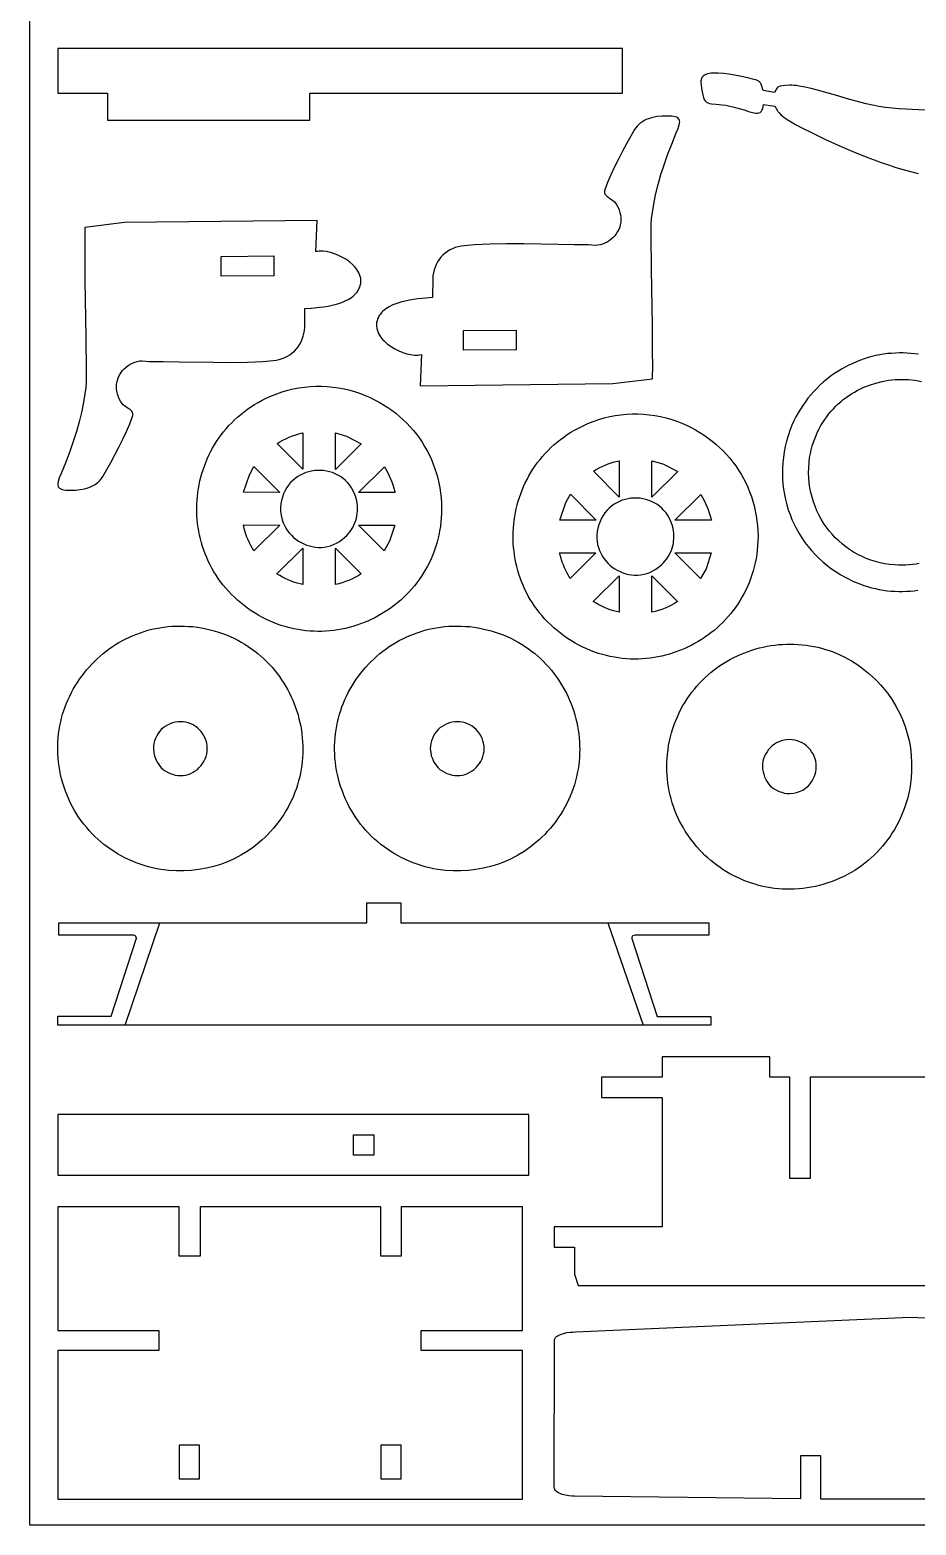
# Model space of a CAD drawing. Extents: x 592 to 1172, y 617 to 997.
# Drawn here: x 591.8 to 703.5, y 617.5 to 805.8 of the extents above; entities that cross this region are included whole.
import ezdxf

# ---------------------------------------------------------------- set-up
doc = ezdxf.new("R2010")
doc.units = 0
doc.layers.add('Default Layer', color=1, linetype='CONTINUOUS')

msp = doc.modelspace()

# ---------------------------------------------------------------- linework, layer by layer
at = {"layer": 'Default Layer'}
for points in [[(881.84, 617.47), (591.84, 617.47), (591.84, 807.47), (881.84, 807.47), (881.84, 617.47)], [(666.53, 803.48), (595.35, 803.48), (595.35, 797.87), (601.61, 797.87), (601.61, 794.47), (627.11, 794.47), (627.11, 797.87), (666.53, 797.87), (666.53, 803.48)], [(670.29, 768.54), (670.19, 775.69), (670.15, 779.96), (670.15, 781.4), (670.16, 782.05), (670.42, 783.61), (670.7, 785.03), (671.01, 786.34), (671.36, 787.6), (671.76, 788.83), (672.21, 790.09), (672.72, 791.42), (673.3, 792.87), (673.52, 793.42), (673.67, 793.88), (673.71, 794.07), (673.73, 794.25), (673.72, 794.4), (673.68, 794.53), (673.6, 794.64), (673.5, 794.74), (673.36, 794.82), (673.18, 794.88), (672.95, 794.93), (672.69, 794.96), (672.02, 794.98), (671.47, 794.96), (670.9, 794.9), (670.34, 794.79), (670.06, 794.72), (669.79, 794.62), (669.52, 794.52), (669.27, 794.4), (669.03, 794.26), (668.8, 794.1), (668.58, 793.92), (668.39, 793.72), (668.21, 793.51), (668.05, 793.27), (667.04, 791.48), (666.53, 790.53), (666.02, 789.55), (665.53, 788.56), (665.07, 787.58), (664.65, 786.62), (664.3, 785.7), (664.26, 785.55), (664.25, 785.42), (664.26, 785.3), (664.3, 785.19), (664.35, 785.09), (664.43, 784.99), (664.61, 784.82), (664.83, 784.66), (665.06, 784.52), (665.28, 784.37), (665.46, 784.22), (665.65, 784), (665.82, 783.74), (665.97, 783.45), (666.1, 783.15), (666.2, 782.83), (666.28, 782.52), (666.32, 782.21), (666.33, 781.92), (666.31, 781.6), (666.25, 781.29), (666.17, 780.98), (666.05, 780.69), (665.91, 780.41), (665.74, 780.15), (665.55, 779.9), (665.34, 779.67), (665.1, 779.45), (664.85, 779.26), (664.59, 779.1), (664.31, 778.96), (664.01, 778.84), (663.71, 778.75), (663.4, 778.7), (663.08, 778.67), (662.24, 778.76), (660.42, 778.76), (658.41, 778.8), (654.07, 778.87), (651.89, 778.87), (649.81, 778.84), (648.82, 778.8), (647.89, 778.74), (647.01, 778.67), (646.2, 778.57), (645.82, 778.5), (645.45, 778.4), (645.1, 778.26), (644.77, 778.1), (644.46, 777.9), (644.16, 777.69), (643.89, 777.44), (643.65, 777.18), (643.42, 776.89), (643.22, 776.59), (643.05, 776.27), (642.9, 775.93), (642.78, 775.58), (642.69, 775.22), (642.63, 774.84), (642.6, 774.46), (642.59, 772.11), (641.73, 772.04), (640.73, 771.94), (640.2, 771.87), (639.66, 771.78), (639.12, 771.67), (638.58, 771.53), (638.07, 771.37), (637.57, 771.18), (637.11, 770.95), (636.69, 770.68), (636.5, 770.54), (636.32, 770.38), (636.15, 770.21), (636.01, 770.03), (635.87, 769.83), (635.76, 769.63), (635.66, 769.41), (635.59, 769.18), (635.54, 768.95), (635.51, 768.71), (635.52, 768.49), (635.55, 768.26), (635.6, 768.04), (635.67, 767.82), (635.77, 767.6), (635.88, 767.39), (636.01, 767.18), (636.17, 766.98), (636.33, 766.79), (636.51, 766.6), (636.91, 766.25), (637.36, 765.93), (637.83, 765.64), (638.33, 765.39), (638.84, 765.19), (639.34, 765.03), (639.84, 764.92), (640.32, 764.86), (640.77, 764.86), (640.98, 764.89), (641.18, 764.93), (641.04, 761), (665.3, 761.27), (670.32, 761.87), (670.33, 763.54), (670.32, 765.21), (670.29, 768.54)], [(598.78, 774.27), (598.88, 767.13), (598.92, 762.86), (598.93, 761.42), (598.91, 760.77), (598.65, 759.2), (598.37, 757.78), (598.06, 756.47), (597.71, 755.22), (597.31, 753.98), (596.86, 752.72), (596.35, 751.39), (595.77, 749.95), (595.55, 749.39), (595.4, 748.93), (595.36, 748.74), (595.35, 748.57), (595.36, 748.42), (595.4, 748.28), (595.47, 748.17), (595.57, 748.08), (595.72, 748), (595.9, 747.94), (596.12, 747.89), (596.38, 747.86), (597.05, 747.83), (597.6, 747.85), (598.17, 747.91), (598.73, 748.02), (599.01, 748.1), (599.28, 748.19), (599.55, 748.3), (599.8, 748.42), (600.05, 748.56), (600.27, 748.72), (600.49, 748.89), (600.69, 749.09), (600.86, 749.31), (601.02, 749.55), (602.03, 751.33), (602.55, 752.29), (603.06, 753.26), (603.55, 754.25), (604, 755.23), (604.42, 756.19), (604.78, 757.12), (604.82, 757.26), (604.83, 757.39), (604.81, 757.51), (604.77, 757.63), (604.72, 757.73), (604.64, 757.82), (604.46, 758), (604.24, 758.15), (604.01, 758.3), (603.79, 758.44), (603.61, 758.6), (603.42, 758.82), (603.25, 759.07), (603.1, 759.36), (602.97, 759.67), (602.87, 759.98), (602.8, 760.3), (602.75, 760.61), (602.74, 760.89), (602.76, 761.21), (602.82, 761.53), (602.91, 761.83), (603.02, 762.12), (603.17, 762.4), (603.33, 762.67), (603.52, 762.92), (603.74, 763.15), (603.97, 763.36), (604.22, 763.55), (604.49, 763.72), (604.77, 763.86), (605.06, 763.97), (605.36, 764.06), (605.68, 764.12), (606, 764.14), (606.84, 764.06), (608.65, 764.05), (610.67, 764.02), (615, 763.95), (617.18, 763.94), (619.26, 763.98), (620.25, 764.01), (621.18, 764.07), (622.06, 764.15), (622.87, 764.24), (623.25, 764.31), (623.62, 764.42), (623.97, 764.55), (624.3, 764.72), (624.61, 764.91), (624.91, 765.13), (625.18, 765.37), (625.43, 765.63), (625.65, 765.92), (625.85, 766.22), (626.03, 766.55), (626.17, 766.88), (626.29, 767.23), (626.38, 767.6), (626.45, 767.97), (626.48, 768.36), (626.48, 770.71), (627.34, 770.78), (628.34, 770.88), (628.87, 770.95), (629.41, 771.04), (629.95, 771.15), (630.49, 771.28), (631.01, 771.44), (631.5, 771.64), (631.96, 771.87), (632.38, 772.13), (632.57, 772.28), (632.75, 772.44), (632.92, 772.61), (633.07, 772.79), (633.2, 772.98), (633.31, 773.19), (633.41, 773.4), (633.48, 773.63), (633.53, 773.87), (633.56, 774.1), (633.55, 774.33), (633.53, 774.56), (633.47, 774.78), (633.4, 775), (633.31, 775.21), (633.19, 775.42), (633.06, 775.63), (632.91, 775.83), (632.74, 776.02), (632.56, 776.21), (632.16, 776.57), (631.72, 776.89), (631.24, 777.17), (630.74, 777.42), (630.24, 777.63), (629.73, 777.79), (629.23, 777.9), (628.75, 777.95), (628.3, 777.95), (628.09, 777.93), (627.89, 777.89), (628.04, 781.82), (603.77, 781.55), (598.75, 780.94), (598.75, 779.27), (598.75, 777.61), (598.78, 774.27)], [(615.99, 777.29), (622.58, 777.35), (622.58, 774.86), (615.94, 774.8), (615.94, 777.29), (615.99, 777.29)], [(653.08, 765.53), (646.49, 765.47), (646.49, 767.95), (653.13, 768.02), (653.13, 765.53), (653.08, 765.53)], [(632.88, 760.25), (633.5, 760.03), (634.11, 759.79), (634.71, 759.53), (635.29, 759.24), (635.85, 758.94), (636.4, 758.61), (636.93, 758.27), (637.45, 757.91), (637.95, 757.53), (638.43, 757.13), (638.89, 756.71), (639.34, 756.28), (639.76, 755.83), (640.17, 755.36), (640.55, 754.88), (640.92, 754.39), (641.27, 753.88), (641.59, 753.35), (641.9, 752.82), (642.18, 752.27), (642.44, 751.71), (642.68, 751.14), (642.89, 750.55), (643.08, 749.96), (643.25, 749.36), (643.39, 748.75), (643.51, 748.12), (643.6, 747.5), (643.67, 746.86), (643.71, 746.21), (643.73, 745.56), (643.71, 744.91), (643.68, 744.35), (643.63, 743.8), (643.57, 743.25), (643.48, 742.72), (643.38, 742.19), (643.26, 741.67), (643.12, 741.16), (642.96, 740.66), (642.79, 740.17), (642.61, 739.69), (642.41, 739.21), (642.19, 738.75), (641.96, 738.29), (641.71, 737.85), (641.46, 737.42), (641.18, 736.99), (640.9, 736.58), (640.6, 736.18), (640.29, 735.78), (639.97, 735.4), (639.63, 735.03), (639.29, 734.68), (638.93, 734.33), (638.57, 734), (638.19, 733.68), (637.8, 733.37), (637.41, 733.07), (637.01, 732.78), (636.59, 732.51), (636.17, 732.25), (635.74, 732.01), (635.31, 731.78), (634.86, 731.56), (634.42, 731.36), (633.96, 731.17), (633.5, 730.99), (633.03, 730.83), (632.56, 730.68), (632.08, 730.55), (631.6, 730.43), (631.12, 730.33), (630.63, 730.25), (630.14, 730.18), (629.64, 730.12), (629.14, 730.08), (628.64, 730.06), (628.14, 730.06), (627.64, 730.07), (627.14, 730.09), (626.63, 730.14), (626.13, 730.2), (625.63, 730.28), (625.12, 730.38), (624.62, 730.49), (624.12, 730.62), (623.62, 730.77), (623.13, 730.94), (622.63, 731.13), (622.14, 731.34), (621.65, 731.56), (621.17, 731.8), (620.69, 732.07), (620.21, 732.35), (619.74, 732.65), (619.28, 732.97), (618.84, 733.3), (618.41, 733.64), (618, 733.99), (617.61, 734.35), (617.23, 734.72), (616.87, 735.1), (616.52, 735.49), (616.19, 735.89), (615.88, 736.3), (615.58, 736.72), (615.3, 737.14), (615.03, 737.57), (614.78, 738.01), (614.54, 738.45), (614.32, 738.9), (614.12, 739.36), (613.93, 739.82), (613.76, 740.28), (613.6, 740.75), (613.46, 741.23), (613.33, 741.7), (613.22, 742.18), (613.12, 742.67), (613.04, 743.15), (612.98, 743.64), (612.93, 744.13), (612.9, 744.62), (612.88, 745.11), (612.87, 745.6), (612.88, 746.09), (612.91, 746.58), (612.95, 747.06), (613.01, 747.55), (613.08, 748.04), (613.17, 748.52), (613.27, 749), (613.39, 749.48), (613.52, 749.95), (613.66, 750.42), (613.83, 750.88), (614, 751.34), (614.19, 751.8), (614.4, 752.25), (614.62, 752.69), (614.86, 753.13), (615.11, 753.56), (615.37, 753.98), (615.65, 754.4), (615.95, 754.8), (616.26, 755.2), (616.58, 755.59), (616.92, 755.97), (617.27, 756.34), (617.64, 756.7), (618.02, 757.05), (618.42, 757.39), (618.83, 757.72), (619.26, 758.03), (619.7, 758.34), (620.15, 758.63), (620.62, 758.9), (621.1, 759.17), (621.6, 759.42), (622.27, 759.72), (622.96, 760), (623.65, 760.23), (624.34, 760.43), (625.04, 760.6), (625.74, 760.74), (626.45, 760.83), (627.16, 760.9), (627.87, 760.93), (628.58, 760.93), (629.3, 760.9), (630.02, 760.83), (630.73, 760.73), (631.45, 760.6), (632.17, 760.44), (632.88, 760.25)], [(672.75, 756.75), (673.37, 756.53), (673.98, 756.29), (674.58, 756.03), (675.16, 755.75), (675.72, 755.44), (676.27, 755.12), (676.8, 754.78), (677.32, 754.41), (677.82, 754.03), (678.3, 753.63), (678.76, 753.22), (679.21, 752.78), (679.63, 752.33), (680.04, 751.87), (680.42, 751.39), (680.79, 750.89), (681.14, 750.38), (681.46, 749.86), (681.77, 749.32), (682.05, 748.77), (682.31, 748.21), (682.54, 747.64), (682.76, 747.06), (682.95, 746.47), (683.12, 745.86), (683.26, 745.25), (683.38, 744.63), (683.47, 744), (683.54, 743.36), (683.58, 742.72), (683.6, 742.07), (683.58, 741.41), (683.55, 740.86), (683.5, 740.3), (683.44, 739.76), (683.35, 739.23), (683.25, 738.7), (683.12, 738.18), (682.99, 737.67), (682.83, 737.17), (682.66, 736.68), (682.48, 736.19), (682.28, 735.72), (682.06, 735.25), (681.83, 734.8), (681.58, 734.36), (681.32, 733.92), (681.05, 733.5), (680.77, 733.08), (680.47, 732.68), (680.16, 732.29), (679.84, 731.91), (679.5, 731.54), (679.16, 731.18), (678.8, 730.84), (678.44, 730.5), (678.06, 730.18), (677.67, 729.87), (677.28, 729.58), (676.87, 729.29), (676.46, 729.02), (676.04, 728.76), (675.61, 728.52), (675.18, 728.28), (674.73, 728.07), (674.28, 727.86), (673.83, 727.67), (673.37, 727.5), (672.9, 727.34), (672.43, 727.19), (671.95, 727.06), (671.47, 726.94), (670.99, 726.84), (670.5, 726.75), (670.01, 726.68), (669.51, 726.63), (669.01, 726.59), (668.51, 726.57), (668.01, 726.56), (667.51, 726.57), (667.01, 726.6), (666.5, 726.64), (666, 726.71), (665.5, 726.79), (664.99, 726.88), (664.49, 727), (663.99, 727.13), (663.49, 727.28), (662.99, 727.45), (662.5, 727.64), (662.01, 727.84), (661.52, 728.07), (661.04, 728.31), (660.55, 728.57), (660.08, 728.86), (659.61, 729.16), (659.15, 729.48), (658.71, 729.81), (658.28, 730.15), (657.87, 730.5), (657.48, 730.86), (657.1, 731.23), (656.74, 731.61), (656.39, 732), (656.06, 732.4), (655.75, 732.81), (655.45, 733.22), (655.17, 733.65), (654.9, 734.08), (654.65, 734.51), (654.41, 734.96), (654.19, 735.41), (653.99, 735.86), (653.8, 736.32), (653.63, 736.79), (653.47, 737.26), (653.33, 737.73), (653.2, 738.21), (653.09, 738.69), (652.99, 739.17), (652.91, 739.66), (652.85, 740.15), (652.8, 740.63), (652.76, 741.12), (652.75, 741.61), (652.74, 742.1), (652.75, 742.59), (652.78, 743.08), (652.82, 743.57), (652.88, 744.06), (652.95, 744.54), (653.04, 745.03), (653.14, 745.51), (653.25, 745.98), (653.39, 746.46), (653.53, 746.93), (653.7, 747.39), (653.87, 747.85), (654.06, 748.31), (654.27, 748.75), (654.49, 749.2), (654.73, 749.63), (654.98, 750.07), (655.24, 750.49), (655.52, 750.9), (655.82, 751.31), (656.13, 751.71), (656.45, 752.1), (656.79, 752.48), (657.14, 752.85), (657.51, 753.21), (657.89, 753.56), (658.29, 753.9), (658.7, 754.22), (659.13, 754.54), (659.57, 754.84), (660.02, 755.13), (660.49, 755.41), (660.97, 755.67), (661.47, 755.92), (662.14, 756.23), (662.83, 756.5), (663.52, 756.74), (664.21, 756.94), (664.91, 757.11), (665.61, 757.24), (666.32, 757.34), (667.03, 757.41), (667.74, 757.44), (668.45, 757.44), (669.17, 757.41), (669.89, 757.34), (670.6, 757.24), (671.32, 757.11), (672.03, 756.95), (672.75, 756.75)], [(626.01, 755.01), (626.23, 755.06), (626.23, 750.48), (623, 753.72), (623.36, 753.94), (623.72, 754.14), (624.08, 754.32), (624.45, 754.49), (624.83, 754.64), (625.21, 754.78), (625.61, 754.9), (626.01, 755.01)], [(631.74, 754.65), (633.61, 753.7), (630.35, 750.46), (630.35, 755.06), (631.74, 754.65)], [(665.88, 751.51), (666.1, 751.56), (666.1, 746.98), (662.87, 750.22), (663.22, 750.44), (663.59, 750.65), (663.95, 750.83), (664.32, 751), (664.7, 751.15), (665.08, 751.29), (665.48, 751.41), (665.88, 751.51)], [(671.61, 751.15), (673.48, 750.21), (670.22, 746.97), (670.22, 751.56), (671.61, 751.15)], [(619.5, 749.77), (620.08, 750.81), (623.32, 747.57), (618.74, 747.58), (619.5, 749.77)], [(633.04, 746.52), (632.91, 746.97), (632.76, 747.39), (632.58, 747.78), (632.37, 748.15), (632.14, 748.49), (631.88, 748.79), (631.6, 749.07), (631.3, 749.33), (630.99, 749.55), (630.66, 749.75), (630.32, 749.92), (629.96, 750.06), (629.6, 750.17), (629.23, 750.25), (628.86, 750.31), (628.48, 750.34), (628.1, 750.34), (627.73, 750.31), (627.35, 750.25), (626.98, 750.17), (626.62, 750.06), (626.27, 749.92), (625.92, 749.75), (625.59, 749.56), (625.28, 749.33), (624.98, 749.08), (624.7, 748.8), (624.45, 748.49), (624.21, 748.16), (624, 747.79), (623.82, 747.4), (623.67, 746.98), (623.55, 746.54), (623.47, 746.11), (623.43, 745.69), (623.43, 745.28), (623.46, 744.87), (623.53, 744.48), (623.62, 744.1), (623.75, 743.74), (623.91, 743.39), (624.1, 743.05), (624.31, 742.74), (624.54, 742.44), (624.8, 742.16), (625.07, 741.9), (625.37, 741.66), (625.68, 741.44), (626.01, 741.25), (626.35, 741.08), (626.7, 740.93), (627.06, 740.82), (627.43, 740.73), (627.8, 740.67), (628.18, 740.64), (628.57, 740.64), (628.95, 740.68), (629.34, 740.74), (629.72, 740.85), (630.1, 740.98), (630.48, 741.16), (630.84, 741.37), (631.2, 741.62), (631.55, 741.91), (631.79, 742.14), (632, 742.38), (632.2, 742.63), (632.38, 742.89), (632.54, 743.16), (632.68, 743.44), (632.81, 743.72), (632.91, 744.01), (632.99, 744.31), (633.06, 744.62), (633.1, 744.92), (633.13, 745.24), (633.14, 745.56), (633.12, 745.88), (633.09, 746.2), (633.04, 746.52)], [(637.82, 747.66), (637.85, 747.55), (633.27, 747.56), (636.51, 750.79), (636.74, 750.41), (636.95, 750.04), (637.13, 749.66), (637.3, 749.28), (637.46, 748.89), (637.59, 748.5), (637.71, 748.09), (637.82, 747.66)], [(659.37, 746.27), (659.95, 747.32), (663.19, 744.08), (658.61, 744.08), (659.37, 746.27)], [(672.9, 743.03), (672.78, 743.48), (672.63, 743.9), (672.45, 744.29), (672.24, 744.66), (672.01, 744.99), (671.75, 745.3), (671.47, 745.58), (671.17, 745.83), (670.86, 746.06), (670.53, 746.25), (670.19, 746.42), (669.83, 746.56), (669.47, 746.67), (669.1, 746.76), (668.73, 746.82), (668.35, 746.84), (667.97, 746.84), (667.59, 746.82), (667.22, 746.76), (666.85, 746.68), (666.49, 746.57), (666.13, 746.43), (665.79, 746.26), (665.46, 746.06), (665.15, 745.84), (664.85, 745.59), (664.57, 745.31), (664.31, 745), (664.08, 744.66), (663.87, 744.3), (663.69, 743.91), (663.54, 743.49), (663.42, 743.05), (663.34, 742.62), (663.3, 742.2), (663.29, 741.78), (663.33, 741.38), (663.39, 740.99), (663.49, 740.61), (663.62, 740.25), (663.78, 739.89), (663.97, 739.56), (664.18, 739.24), (664.41, 738.94), (664.67, 738.66), (664.94, 738.4), (665.24, 738.16), (665.55, 737.95), (665.87, 737.75), (666.21, 737.58), (666.57, 737.44), (666.93, 737.32), (667.3, 737.24), (667.67, 737.18), (668.05, 737.15), (668.44, 737.15), (668.82, 737.18), (669.21, 737.25), (669.59, 737.35), (669.97, 737.49), (670.35, 737.67), (670.71, 737.88), (671.07, 738.13), (671.42, 738.42), (671.65, 738.65), (671.87, 738.89), (672.07, 739.14), (672.25, 739.4), (672.41, 739.67), (672.55, 739.94), (672.68, 740.23), (672.78, 740.52), (672.86, 740.82), (672.93, 741.12), (672.97, 741.43), (673, 741.74), (673, 742.06), (672.99, 742.38), (672.96, 742.7), (672.9, 743.03)], [(677.69, 744.17), (677.72, 744.06), (673.13, 744.06), (676.38, 747.29), (676.61, 746.92), (676.81, 746.55), (677, 746.17), (677.17, 745.79), (677.33, 745.4), (677.46, 745), (677.58, 744.59), (677.69, 744.17)], [(618.84, 743.02), (618.74, 743.46), (623.32, 743.45), (620.07, 740.22), (619.68, 740.89), (619.5, 741.23), (619.34, 741.57), (619.2, 741.92), (619.07, 742.28), (618.84, 743.02)], [(637.18, 741.44), (636.5, 740.2), (633.26, 743.44), (637.84, 743.43), (637.18, 741.44)], [(625.9, 736.03), (625.51, 736.14), (625.12, 736.26), (624.75, 736.4), (624.39, 736.55), (624.03, 736.71), (623.68, 736.89), (623.32, 737.09), (622.98, 737.31), (626.23, 740.55), (626.23, 735.95), (625.9, 736.03)], [(630.35, 740.53), (633.58, 737.29), (633.2, 737.06), (632.81, 736.84), (632.42, 736.65), (632.03, 736.48), (631.62, 736.32), (631.21, 736.18), (630.79, 736.06), (630.35, 735.95), (630.35, 740.53)], [(658.71, 739.53), (658.6, 739.97), (663.18, 739.96), (659.94, 736.73), (659.54, 737.4), (659.37, 737.74), (659.21, 738.08), (659.07, 738.43), (658.94, 738.79), (658.71, 739.53)], [(677.05, 737.95), (676.37, 736.71), (673.13, 739.95), (677.71, 739.94), (677.05, 737.95)], [(665.77, 732.54), (665.38, 732.64), (664.99, 732.77), (664.62, 732.9), (664.26, 733.05), (663.9, 733.22), (663.54, 733.4), (663.19, 733.6), (662.84, 733.81), (666.1, 737.06), (666.1, 732.46), (665.77, 732.54)], [(670.22, 737.04), (673.45, 733.8), (673.07, 733.56), (672.68, 733.35), (672.29, 733.16), (671.9, 732.98), (671.49, 732.82), (671.08, 732.69), (670.65, 732.56), (670.22, 732.46), (670.22, 737.04)], [(608.35, 700.04), (607.82, 700.15), (607.29, 700.27), (606.77, 700.4), (606.25, 700.55), (605.75, 700.72), (605.25, 700.9), (604.76, 701.1), (604.28, 701.31), (603.81, 701.54), (603.34, 701.79), (602.89, 702.04), (602.45, 702.31), (602.02, 702.6), (601.59, 702.9), (601.18, 703.21), (600.78, 703.54), (600.39, 703.88), (600.02, 704.23), (599.65, 704.6), (599.3, 704.98), (598.96, 705.37), (598.63, 705.77), (598.32, 706.19), (598.02, 706.61), (597.73, 707.05), (597.46, 707.5), (597.2, 707.96), (596.96, 708.43), (596.73, 708.92), (596.52, 709.41), (596.33, 709.91), (596.15, 710.42), (595.98, 710.95), (595.84, 711.48), (595.71, 712.01), (595.6, 712.53), (595.52, 713.06), (595.45, 713.58), (595.39, 714.1), (595.36, 714.62), (595.35, 715.14), (595.35, 715.65), (595.37, 716.16), (595.41, 716.66), (595.46, 717.17), (595.53, 717.66), (595.62, 718.16), (595.72, 718.65), (595.84, 719.13), (595.97, 719.61), (596.12, 720.08), (596.28, 720.55), (596.46, 721.01), (596.65, 721.46), (596.86, 721.91), (597.08, 722.34), (597.31, 722.78), (597.56, 723.2), (597.82, 723.61), (598.09, 724.02), (598.37, 724.42), (598.67, 724.81), (598.98, 725.19), (599.3, 725.56), (599.63, 725.92), (599.97, 726.27), (600.32, 726.6), (600.69, 726.93), (601.06, 727.25), (601.44, 727.55), (601.84, 727.85), (602.24, 728.13), (602.65, 728.39), (603.07, 728.65), (603.5, 728.89), (603.94, 729.12), (604.38, 729.33), (604.84, 729.54), (605.3, 729.72), (605.77, 729.89), (606.24, 730.05), (606.72, 730.19), (607.21, 730.32), (607.7, 730.43), (608.2, 730.52), (608.71, 730.6), (609.22, 730.66), (609.73, 730.7), (610.25, 730.72), (610.78, 730.73), (611.31, 730.72), (611.84, 730.69), (612.38, 730.65), (612.92, 730.58), (613.46, 730.49), (614.01, 730.39), (614.55, 730.26), (615.07, 730.12), (615.59, 729.97), (616.1, 729.79), (616.6, 729.6), (617.09, 729.4), (617.56, 729.18), (618.03, 728.95), (618.48, 728.7), (618.92, 728.44), (619.35, 728.16), (619.77, 727.87), (620.18, 727.57), (620.57, 727.26), (620.95, 726.93), (621.32, 726.6), (621.68, 726.25), (622.03, 725.89), (622.36, 725.53), (622.68, 725.15), (622.99, 724.76), (623.28, 724.37), (623.56, 723.96), (623.83, 723.55), (624.09, 723.13), (624.33, 722.7), (624.56, 722.26), (624.77, 721.82), (624.97, 721.37), (625.15, 720.92), (625.33, 720.46), (625.48, 720), (625.63, 719.53), (625.75, 719.05), (625.87, 718.58), (625.97, 718.1), (626.05, 717.61), (626.12, 717.13), (626.17, 716.64), (626.21, 716.15), (626.23, 715.65), (626.24, 715.16), (626.23, 714.67), (626.2, 714.17), (626.16, 713.68), (626.11, 713.19), (626.03, 712.69), (625.94, 712.2), (625.84, 711.71), (625.71, 711.22), (625.57, 710.74), (625.42, 710.26), (625.24, 709.78), (625.05, 709.3), (624.84, 708.83), (624.62, 708.37), (624.37, 707.9), (624.11, 707.45), (623.83, 707), (623.53, 706.55), (623.22, 706.11), (622.89, 705.68), (622.53, 705.26), (622.16, 704.84), (621.82, 704.48), (621.48, 704.14), (621.12, 703.8), (620.76, 703.49), (620.01, 702.89), (619.23, 702.34), (618.43, 701.85), (617.6, 701.42), (616.75, 701.03), (615.88, 700.7), (614.98, 700.43), (614.08, 700.21), (613.15, 700.04), (612.21, 699.93), (611.26, 699.88), (610.3, 699.88), (609.33, 699.93), (608.35, 700.04)], [(643.25, 700.04), (642.71, 700.15), (642.18, 700.27), (641.66, 700.4), (641.15, 700.55), (640.64, 700.72), (640.14, 700.9), (639.65, 701.1), (639.17, 701.31), (638.7, 701.54), (638.24, 701.79), (637.78, 702.04), (637.34, 702.31), (636.91, 702.6), (636.48, 702.9), (636.07, 703.21), (635.67, 703.54), (635.28, 703.88), (634.91, 704.23), (634.54, 704.6), (634.19, 704.98), (633.85, 705.37), (633.52, 705.77), (633.21, 706.19), (632.91, 706.61), (632.62, 707.05), (632.35, 707.5), (632.09, 707.96), (631.85, 708.43), (631.63, 708.92), (631.41, 709.41), (631.22, 709.91), (631.04, 710.42), (630.87, 710.95), (630.73, 711.48), (630.6, 712.01), (630.49, 712.53), (630.41, 713.06), (630.34, 713.58), (630.29, 714.1), (630.25, 714.62), (630.24, 715.14), (630.24, 715.65), (630.26, 716.16), (630.3, 716.66), (630.35, 717.17), (630.42, 717.66), (630.51, 718.16), (630.61, 718.65), (630.73, 719.13), (630.86, 719.61), (631.01, 720.08), (631.17, 720.55), (631.35, 721.01), (631.54, 721.46), (631.75, 721.91), (631.97, 722.34), (632.2, 722.78), (632.45, 723.2), (632.71, 723.61), (632.98, 724.02), (633.26, 724.42), (633.56, 724.81), (633.87, 725.19), (634.19, 725.56), (634.52, 725.92), (634.86, 726.27), (635.22, 726.6), (635.58, 726.93), (635.95, 727.25), (636.34, 727.55), (636.73, 727.85), (637.13, 728.13), (637.54, 728.39), (637.96, 728.65), (638.39, 728.89), (638.83, 729.12), (639.28, 729.33), (639.73, 729.54), (640.19, 729.72), (640.66, 729.89), (641.13, 730.05), (641.61, 730.19), (642.1, 730.32), (642.59, 730.43), (643.09, 730.52), (643.6, 730.6), (644.11, 730.66), (644.63, 730.7), (645.15, 730.72), (645.67, 730.73), (646.2, 730.72), (646.73, 730.69), (647.27, 730.65), (647.81, 730.58), (648.35, 730.49), (648.9, 730.39), (649.44, 730.26), (649.97, 730.12), (650.49, 729.97), (650.99, 729.79), (651.49, 729.6), (651.98, 729.4), (652.45, 729.18), (652.92, 728.95), (653.37, 728.7), (653.81, 728.44), (654.24, 728.16), (654.66, 727.87), (655.07, 727.57), (655.46, 727.26), (655.85, 726.93), (656.22, 726.6), (656.57, 726.25), (656.92, 725.89), (657.25, 725.53), (657.57, 725.15), (657.88, 724.76), (658.17, 724.37), (658.46, 723.96), (658.72, 723.55), (658.98, 723.13), (659.22, 722.7), (659.45, 722.26), (659.66, 721.82), (659.86, 721.37), (660.05, 720.92), (660.22, 720.46), (660.37, 720), (660.52, 719.53), (660.65, 719.05), (660.76, 718.58), (660.86, 718.1), (660.94, 717.61), (661.01, 717.13), (661.06, 716.64), (661.1, 716.15), (661.12, 715.65), (661.13, 715.16), (661.12, 714.67), (661.1, 714.17), (661.05, 713.68), (661, 713.19), (660.92, 712.69), (660.83, 712.2), (660.73, 711.71), (660.6, 711.22), (660.46, 710.74), (660.31, 710.26), (660.13, 709.78), (659.94, 709.3), (659.73, 708.83), (659.51, 708.37), (659.26, 707.9), (659, 707.45), (658.72, 707), (658.43, 706.55), (658.11, 706.11), (657.78, 705.68), (657.43, 705.26), (657.05, 704.84), (656.72, 704.48), (656.37, 704.14), (656.01, 703.8), (655.65, 703.49), (654.9, 702.89), (654.12, 702.34), (653.32, 701.85), (652.49, 701.42), (651.64, 701.03), (650.77, 700.7), (649.88, 700.43), (648.97, 700.21), (648.04, 700.04), (647.1, 699.93), (646.15, 699.88), (645.19, 699.88), (644.22, 699.93), (643.25, 700.04)], [(702.79, 710.57), (702.69, 710.03), (702.57, 709.51), (702.44, 708.98), (702.29, 708.47), (702.12, 707.96), (701.94, 707.47), (701.74, 706.98), (701.52, 706.49), (701.3, 706.02), (701.05, 705.56), (700.8, 705.11), (700.52, 704.66), (700.24, 704.23), (699.94, 703.81), (699.62, 703.4), (699.3, 703), (698.96, 702.61), (698.6, 702.23), (698.24, 701.87), (697.86, 701.51), (697.47, 701.17), (697.07, 700.85), (696.65, 700.53), (696.22, 700.23), (695.79, 699.95), (695.34, 699.68), (694.88, 699.42), (694.4, 699.18), (693.92, 698.95), (693.43, 698.74), (692.93, 698.54), (692.41, 698.36), (691.88, 698.2), (691.36, 698.05), (690.83, 697.93), (690.3, 697.82), (689.78, 697.73), (689.26, 697.66), (688.74, 697.61), (688.22, 697.58), (687.7, 697.56), (687.19, 697.57), (686.68, 697.59), (686.17, 697.62), (685.67, 697.68), (685.17, 697.75), (684.68, 697.83), (684.19, 697.93), (683.71, 698.05), (683.23, 698.19), (682.76, 698.33), (682.29, 698.5), (681.83, 698.68), (681.38, 698.87), (680.93, 699.07), (680.49, 699.29), (680.06, 699.53), (679.64, 699.77), (679.22, 700.03), (678.82, 700.3), (678.42, 700.59), (678.03, 700.88), (677.65, 701.19), (677.28, 701.51), (676.92, 701.84), (676.57, 702.19), (676.23, 702.54), (675.91, 702.9), (675.59, 703.28), (675.29, 703.66), (674.99, 704.05), (674.71, 704.46), (674.44, 704.87), (674.19, 705.29), (673.95, 705.72), (673.72, 706.15), (673.5, 706.6), (673.3, 707.05), (673.12, 707.51), (672.94, 707.98), (672.79, 708.46), (672.65, 708.94), (672.52, 709.42), (672.41, 709.92), (672.32, 710.42), (672.24, 710.92), (672.18, 711.43), (672.14, 711.95), (672.11, 712.47), (672.11, 712.99), (672.12, 713.52), (672.14, 714.06), (672.19, 714.59), (672.26, 715.13), (672.34, 715.68), (672.45, 716.22), (672.57, 716.76), (672.71, 717.29), (672.87, 717.81), (673.04, 718.32), (673.23, 718.82), (673.44, 719.3), (673.66, 719.78), (673.89, 720.24), (674.14, 720.7), (674.4, 721.14), (674.68, 721.57), (674.96, 721.99), (675.26, 722.39), (675.58, 722.79), (675.9, 723.17), (676.24, 723.54), (676.59, 723.9), (676.94, 724.24), (677.31, 724.58), (677.69, 724.9), (678.08, 725.2), (678.47, 725.5), (678.88, 725.78), (679.29, 726.05), (679.71, 726.3), (680.14, 726.54), (680.57, 726.77), (681.02, 726.98), (681.46, 727.18), (681.92, 727.37), (682.38, 727.54), (682.84, 727.7), (683.31, 727.84), (683.78, 727.97), (684.26, 728.08), (684.74, 728.18), (685.22, 728.26), (685.71, 728.33), (686.2, 728.39), (686.69, 728.42), (687.18, 728.45), (687.68, 728.45), (688.17, 728.44), (688.66, 728.42), (689.16, 728.38), (689.65, 728.32), (690.14, 728.25), (690.64, 728.16), (691.12, 728.05), (691.61, 727.93), (692.1, 727.79), (692.58, 727.63), (693.06, 727.46), (693.53, 727.27), (694.01, 727.06), (694.47, 726.83), (694.93, 726.59), (695.39, 726.33), (695.84, 726.05), (696.29, 725.75), (696.73, 725.44), (697.16, 725.1), (697.58, 724.75), (698, 724.38), (698.36, 724.04), (698.7, 723.69), (699.03, 723.34), (699.35, 722.97), (699.95, 722.22), (700.49, 721.45), (700.98, 720.64), (701.42, 719.81), (701.81, 718.96), (702.13, 718.09), (702.41, 717.2), (702.63, 716.29), (702.8, 715.37), (702.91, 714.43), (702.96, 713.48), (702.96, 712.52), (702.91, 711.55), (702.79, 710.57)], [(607.86, 713.58), (608.4, 712.88), (608.63, 712.67), (608.9, 712.48), (609.2, 712.31), (609.51, 712.17), (609.83, 712.05), (610.16, 711.96), (610.49, 711.9), (610.8, 711.88), (611.14, 711.9), (611.48, 711.96), (611.8, 712.04), (612.11, 712.16), (612.41, 712.3), (612.69, 712.47), (612.95, 712.67), (613.19, 712.89), (613.41, 713.14), (613.61, 713.4), (613.78, 713.68), (613.93, 713.98), (614.04, 714.29), (614.13, 714.61), (614.18, 714.94), (614.2, 715.28), (614.18, 715.63), (614.13, 715.96), (614.04, 716.28), (613.93, 716.59), (613.78, 716.89), (613.61, 717.17), (613.41, 717.43), (613.19, 717.68), (612.95, 717.9), (612.69, 718.1), (612.41, 718.27), (612.11, 718.41), (611.8, 718.53), (611.48, 718.61), (611.14, 718.67), (610.8, 718.68), (610.49, 718.67), (610.16, 718.61), (609.83, 718.52), (609.51, 718.4), (609.2, 718.26), (608.9, 718.09), (608.63, 717.9), (608.4, 717.69), (608.19, 717.45), (608, 717.18), (607.83, 716.89), (607.68, 716.58), (607.56, 716.25), (607.48, 715.92), (607.42, 715.6), (607.4, 715.28), (607.45, 714.77), (607.54, 714.39), (607.67, 714.03), (607.86, 713.58)], [(642.75, 713.58), (643.29, 712.88), (643.52, 712.67), (643.79, 712.48), (644.09, 712.31), (644.4, 712.17), (644.73, 712.05), (645.05, 711.96), (645.38, 711.9), (645.69, 711.88), (646.03, 711.9), (646.37, 711.96), (646.69, 712.04), (647, 712.16), (647.3, 712.3), (647.58, 712.47), (647.84, 712.67), (648.08, 712.89), (648.3, 713.14), (648.5, 713.4), (648.67, 713.68), (648.82, 713.98), (648.94, 714.29), (649.02, 714.61), (649.07, 714.94), (649.09, 715.28), (649.07, 715.63), (649.02, 715.96), (648.94, 716.28), (648.82, 716.59), (648.67, 716.89), (648.5, 717.17), (648.3, 717.43), (648.08, 717.68), (647.84, 717.9), (647.58, 718.1), (647.3, 718.27), (647, 718.41), (646.69, 718.53), (646.37, 718.61), (646.03, 718.67), (645.69, 718.68), (645.38, 718.67), (645.05, 718.61), (644.73, 718.52), (644.4, 718.4), (644.09, 718.26), (643.79, 718.09), (643.52, 717.9), (643.29, 717.69), (643.08, 717.45), (642.89, 717.18), (642.72, 716.89), (642.57, 716.58), (642.46, 716.25), (642.37, 715.92), (642.31, 715.6), (642.29, 715.28), (642.35, 714.77), (642.43, 714.39), (642.56, 714.03), (642.75, 713.58)], [(689.25, 710.07), (689.96, 710.61), (690.16, 710.85), (690.36, 711.12), (690.52, 711.41), (690.67, 711.72), (690.79, 712.05), (690.88, 712.38), (690.93, 712.7), (690.95, 713.02), (690.93, 713.36), (690.88, 713.69), (690.8, 714.01), (690.68, 714.33), (690.54, 714.62), (690.36, 714.9), (690.17, 715.16), (689.94, 715.41), (689.7, 715.63), (689.44, 715.83), (689.16, 716), (688.86, 716.14), (688.55, 716.26), (688.23, 716.35), (687.89, 716.4), (687.55, 716.42), (687.21, 716.4), (686.88, 716.35), (686.55, 716.26), (686.24, 716.14), (685.95, 716), (685.67, 715.83), (685.4, 715.63), (685.16, 715.41), (684.94, 715.16), (684.74, 714.9), (684.57, 714.62), (684.42, 714.33), (684.31, 714.01), (684.22, 713.69), (684.17, 713.36), (684.15, 713.02), (684.17, 712.7), (684.23, 712.38), (684.32, 712.05), (684.43, 711.72), (684.58, 711.41), (684.75, 711.12), (684.94, 710.85), (685.15, 710.61), (685.38, 710.4), (685.65, 710.21), (685.95, 710.04), (686.26, 709.9), (686.59, 709.78), (686.91, 709.69), (687.24, 709.64), (687.55, 709.62), (688.07, 709.67), (688.45, 709.76), (688.81, 709.89), (689.25, 710.07)], [(667.69, 691.38), (670.88, 681.55), (677.64, 681.55), (677.64, 680.45), (669.14, 680.45), (603.85, 680.45), (595.35, 680.45), (595.35, 680.87), (595.35, 681.59), (602.08, 681.59), (605.27, 691.42), (605.26, 691.47), (605.25, 691.51), (605.23, 691.55), (605.21, 691.59), (605.19, 691.63), (605.16, 691.66), (605.13, 691.69), (605.09, 691.72), (604.92, 691.78), (595.47, 691.78), (595.47, 693.32), (608.22, 693.32), (634.32, 693.32), (634.32, 695.87), (638.57, 695.87), (638.57, 693.32), (664.67, 693.32), (677.42, 693.32), (677.42, 691.78), (668.12, 691.8), (667.81, 691.68), (667.78, 691.64), (667.75, 691.59), (667.72, 691.54), (667.7, 691.49), (667.69, 691.38)], [(654.74, 661.54), (654.74, 669.19), (595.35, 669.19), (595.35, 661.54), (654.74, 661.54)], [(632.64, 664.09), (632.64, 666.64), (635.19, 666.64), (635.19, 664.09), (632.64, 664.09)], [(610.65, 657.54), (595.35, 657.54), (595.35, 642), (608.1, 642), (608.1, 639.45), (595.35, 639.45), (595.35, 620.75), (653.91, 620.75), (653.91, 639.45), (641.16, 639.45), (641.16, 642), (653.91, 642), (653.91, 657.54), (638.61, 657.54), (638.61, 651.34), (636.06, 651.34), (636.06, 657.54), (613.28, 657.54), (613.28, 651.34), (610.65, 651.34), (610.65, 657.54)], [(610.65, 623.3), (613.2, 623.3), (613.2, 627.55), (610.65, 627.55), (610.65, 623.3)], [(636.06, 627.55), (636.06, 623.3), (638.61, 623.3), (638.61, 627.55), (636.06, 627.55)]]:
    msp.add_lwpolyline(points, close=True, dxfattribs=at)
for points in [[(706.33, 795.62), (701.38, 795.89), (700.52, 795.96), (699.67, 796.06), (698.84, 796.19), (698.03, 796.35), (697.23, 796.52), (696.44, 796.72), (694.89, 797.15), (693.36, 797.59), (691.84, 798.03), (691.08, 798.24), (690.32, 798.43), (689.56, 798.6), (688.79, 798.75), (688.45, 798.81), (688.15, 798.84), (687.86, 798.85), (687.58, 798.85), (687.02, 798.81), (686.38, 798.73), (686.26, 798.7), (686.17, 798.66), (686.09, 798.6), (686.02, 798.53), (685.88, 798.3), (685.68, 797.96), (684.23, 798.2), (684.05, 798.86), (683.95, 799.08), (683.89, 799.17), (683.81, 799.25), (683.72, 799.32), (683.61, 799.39), (683.31, 799.52), (682.89, 799.64), (682.32, 799.79), (681.3, 800.01), (680.64, 800.13), (679.95, 800.25), (679.24, 800.33), (678.57, 800.39), (677.97, 800.39), (677.7, 800.37), (677.47, 800.34), (677.23, 800.28), (677.03, 800.21), (676.87, 800.12), (676.73, 800.03), (676.62, 799.93), (676.53, 799.81), (676.47, 799.69), (676.43, 799.55), (676.41, 799.4), (676.4, 799.24), (676.42, 798.89), (676.48, 798.49), (676.55, 798.04), (676.63, 797.64), (676.72, 797.32), (676.83, 797.07), (676.96, 796.88), (677.11, 796.73), (677.29, 796.63), (677.5, 796.56), (677.74, 796.51), (678.33, 796.46), (679.09, 796.39), (679.55, 796.33), (680.05, 796.24), (680.61, 796.11), (681.23, 795.94), (681.85, 795.74), (682.41, 795.55), (682.91, 795.41), (683.13, 795.36), (683.34, 795.34), (683.53, 795.34), (683.7, 795.37), (683.86, 795.44), (683.99, 795.55), (684.1, 795.7), (684.2, 795.9), (684.27, 796.15), (684.31, 796.45), (685.44, 796.26), (685.67, 796.21), (685.73, 796.18), (685.78, 796.14), (685.83, 796.03), (685.92, 795.84), (686, 795.71), (686.11, 795.56), (686.27, 795.37), (686.49, 795.14), (686.65, 794.99), (686.84, 794.84), (687.27, 794.54), (687.77, 794.23), (688.31, 793.93), (689.38, 793.38), (690.26, 792.94), (692.03, 792.07), (693.79, 791.25), (695.55, 790.49), (697.33, 789.78), (698.23, 789.44), (699.13, 789.12), (700.04, 788.81), (700.96, 788.51), (701.88, 788.23), (702.82, 787.97), (703.77, 787.72)], [(703.82, 764.97), (703.34, 765.03), (702.86, 765.08), (702.37, 765.11), (701.88, 765.13), (701.39, 765.13), (700.91, 765.12), (700.41, 765.08), (699.92, 765.04), (699.43, 764.97), (698.94, 764.89), (698.45, 764.79), (697.96, 764.67), (697.47, 764.54), (696.98, 764.38), (696.5, 764.21), (696.02, 764.03), (695.54, 763.82), (695.06, 763.59), (694.59, 763.35), (694.12, 763.08), (693.65, 762.8), (693.17, 762.48), (692.7, 762.15), (692.25, 761.8), (691.82, 761.44), (691.4, 761.06), (691, 760.67), (690.62, 760.27), (690.25, 759.85), (689.9, 759.42), (689.57, 758.98), (689.25, 758.52), (688.94, 758.05), (688.65, 757.57), (688.38, 757.07), (688.12, 756.56), (687.87, 756.03), (687.87, 756.03), (687.61, 755.36), (687.39, 754.69), (687.19, 754.02), (687.03, 753.34), (686.9, 752.66), (686.8, 751.98), (686.72, 751.3), (686.68, 750.63), (686.67, 749.95), (686.69, 749.28), (686.74, 748.62), (686.82, 747.95), (686.93, 747.3), (687.06, 746.65), (687.23, 746.01), (687.42, 745.38), (687.64, 744.76), (687.88, 744.15), (688.16, 743.55), (688.46, 742.96), (688.78, 742.38), (689.14, 741.82), (689.51, 741.27), (689.92, 740.74), (690.35, 740.23), (690.8, 739.73), (691.28, 739.26), (691.79, 738.8), (692.31, 738.36), (692.87, 737.94), (693.44, 737.55), (694.04, 737.18), (694.51, 736.91), (694.99, 736.66), (695.47, 736.43), (695.95, 736.22), (696.43, 736.03), (696.92, 735.85), (697.41, 735.7), (697.89, 735.56), (698.39, 735.44), (698.88, 735.34), (699.37, 735.25), (699.86, 735.18), (700.35, 735.13), (700.84, 735.1), (701.33, 735.08), (701.82, 735.08), (702.31, 735.1), (702.8, 735.13), (703.28, 735.17), (703.76, 735.24)], [(703.91, 738.6), (703.49, 738.53), (703.06, 738.47), (702.63, 738.43), (702.19, 738.41), (701.75, 738.4), (701.3, 738.4), (700.84, 738.43), (700.21, 738.49), (699.6, 738.58), (698.99, 738.7), (698.4, 738.86), (697.82, 739.04), (697.25, 739.25), (696.71, 739.49), (696.17, 739.75), (695.65, 740.05), (695.15, 740.36), (694.67, 740.7), (694.21, 741.07), (693.77, 741.45), (693.34, 741.86), (692.94, 742.29), (692.56, 742.74), (692.21, 743.21), (691.87, 743.7), (691.56, 744.2), (691.28, 744.72), (691.02, 745.26), (690.79, 745.81), (690.59, 746.38), (690.41, 746.95), (690.26, 747.55), (690.14, 748.15), (690.06, 748.76), (690, 749.39), (689.98, 750.02), (689.99, 750.66), (690.03, 751.31), (690.11, 751.96), (690.11, 751.96), (690.2, 752.46), (690.32, 752.94), (690.44, 753.41), (690.59, 753.87), (690.75, 754.32), (690.93, 754.75), (691.11, 755.18), (691.32, 755.59), (691.53, 755.98), (691.76, 756.37), (692.01, 756.74), (692.26, 757.1), (692.53, 757.45), (692.81, 757.78), (693.1, 758.11), (693.39, 758.41), (693.7, 758.71), (694.02, 758.99), (694.35, 759.26), (694.69, 759.52), (695.03, 759.76), (695.38, 759.99), (695.74, 760.21), (696.11, 760.41), (696.86, 760.78), (697.64, 761.09), (698.43, 761.34), (699.24, 761.54), (700.06, 761.69), (700.88, 761.77), (701.72, 761.8), (702.55, 761.77), (703.38, 761.69), (704.21, 761.54)], [(603.85, 680.45), (608.22, 693.32)], [(664.67, 693.32), (669.14, 680.45)], [(713.04, 673.89), (690.18, 673.89), (690.18, 661.14), (687.63, 661.14), (687.63, 673.89), (685.08, 673.89), (685.08, 676.44), (671.51, 676.44), (671.51, 673.89), (663.86, 673.89), (663.86, 671.34), (671.51, 671.34), (671.51, 655.02), (657.91, 655.02), (657.91, 652.47), (660.46, 652.47), (660.46, 652.47), (660.46, 649.07), (660.95, 647.65), (742.18, 647.65)], [(714.38, 620.75), (691.51, 620.75), (691.51, 626.18), (688.96, 626.18), (688.96, 620.76), (660.47, 621.09), (660.16, 621.11), (659.78, 621.15), (659.36, 621.23), (658.94, 621.34), (658.74, 621.41), (658.55, 621.5), (658.38, 621.59), (658.22, 621.69), (658.1, 621.81), (658, 621.94), (657.94, 622.09), (657.91, 622.25), (657.94, 640.8), (658, 640.95), (658.1, 641.09), (658.22, 641.21), (658.36, 641.31), (658.52, 641.41), (658.7, 641.49), (659.09, 641.62), (659.5, 641.71), (659.91, 641.76), (660.27, 641.79), (660.58, 641.81), (702.76, 643.64), (745.05, 641.81)]]:
    msp.add_lwpolyline(points, dxfattribs=at)

doc.saveas('drawing.dxf')
